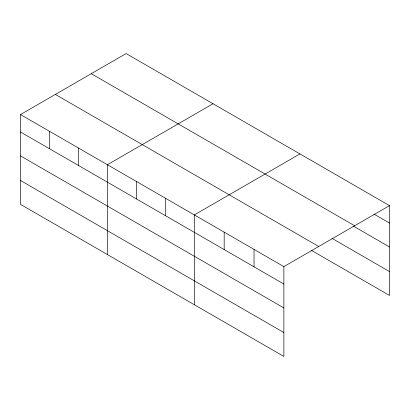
<?xml version="1.0" encoding="UTF-8"?>
<svg xmlns="http://www.w3.org/2000/svg" width="410" height="410" viewBox="0 0 410 410"><rect width="100%" height="100%" fill="white"/><g stroke="black" fill="none" stroke-linecap="round" stroke-linejoin="round"><path stroke-width="0.61" d="M20.5 114.554L283.874 266.608L283.874 356.433L20.5 204.375L20.5 114.554L126.126 53.566L389.5 205.625L389.5 295.446L311.559 250.448M213.041 103.745L107.415 164.733L107.415 254.554M299.951 153.929L194.325 214.912L194.325 304.732M283.874 266.608L389.5 205.625M374.022 214.133L389.5 223.066M91.271 73.692L354.645 225.751M353.569 226.207L389.5 246.953M332.013 238.374L389.5 271.563M55.355 94.428L318.729 246.487M20.5 131.994L283.874 284.048M20.5 155.877L283.874 307.936M20.5 180.487L283.874 332.546M254.026 249.377L254.026 266.818M224.178 232.142L224.178 249.582M165.353 198.184L165.353 215.624M136.386 181.456L136.386 198.896M78.443 148.005L78.443 165.445M49.472 131.277L49.472 148.717"/></g></svg>
